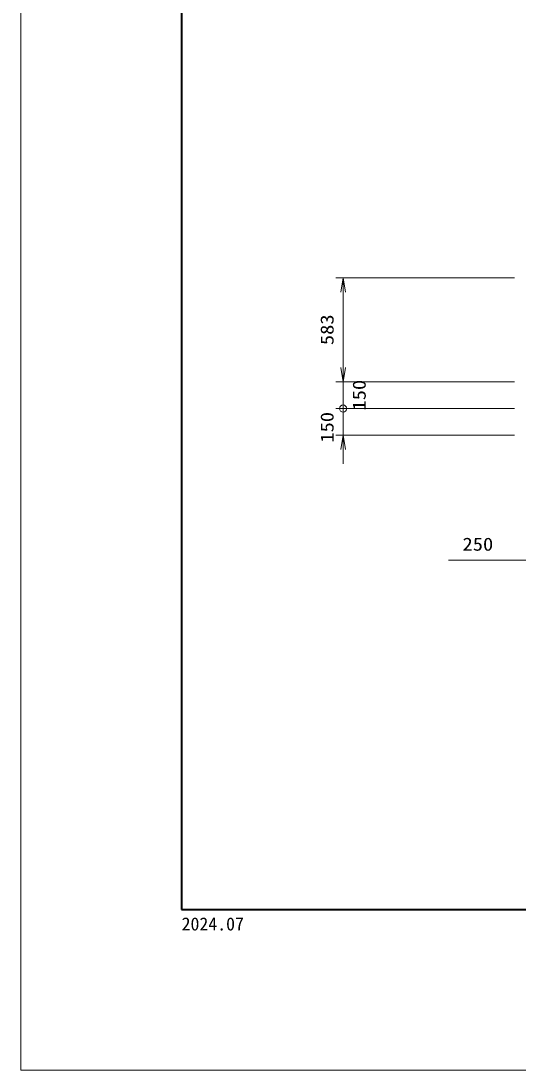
# Model space of a CAD drawing. Units: millimetres at full size. Extents: x 37600 to 71200, y -111040 to -87280.
# Drawn here: x 37600 to 40385, y -111040 to -105161 of the extents above; entities that cross this region are included whole.
import ezdxf
from ezdxf.enums import TextEntityAlignment as Align

# ---------------------------------------------------------------- set-up
doc = ezdxf.new("R2010")
doc.units = ezdxf.units.MM
doc.header["$LTSCALE"] = 80.0044
for name, color, linetype, lineweight in [('Defpoints_5', 5, 'Continuous', 13), ('図枠', 1, 'Continuous', 40), ('寸法', 6, 'Continuous', 13), ('文字', 2, 'Continuous', 13)]:
    doc.layers.add(name, color=color, linetype=linetype, lineweight=lineweight)
doc.styles.add('ＭＳ ゴシック', font='')
doc.styles.get('ＭＳ ゴシック').set_extended_font_data('MS Gothic')

# ---------------------------------------------------------------- blocks, each defined once
blk = doc.blocks.new('open_arrow')
at = {"color": 0, "linetype": 'Continuous', "lineweight": -2}
blk.add_lwpolyline([(7.5, 1.25), (0, 0), (7.5, -1.25)], dxfattribs=at)
blk = doc.blocks.new('dimension_origin')
at = {"color": 0, "linetype": 'Continuous', "lineweight": -2}
blk.add_circle((0, 0), 1.25, dxfattribs=at)

msp = doc.modelspace()

# ---------------------------------------------------------------- linework, layer by layer
at = {"layer": 'Defpoints_5'}
msp.add_lwpolyline([(37600, -111040), (71200, -111040), (71200, -87280), (37600, -87280)], close=True, dxfattribs=at)
at = {"layer": '図枠'}
msp.add_lwpolyline([(38500, -110140), (70300, -110140), (70300, -88180), (38500, -88180)], close=True, dxfattribs=at)
at = {"layer": '寸法'}
for p, q in [((40365, -106600), (39365, -106600)), ((39405, -106600), (39405, -107183)), ((39405, -107413), (39405, -107023)), ((40365, -107183), (39365, -107183)), ((40365, -107183), (39365, -107183)), ((39405, -107253), (39405, -107643)), ((40365, -107333), (39365, -107333)), ((40365, -107333), (39365, -107333)), ((40365, -107483), (39365, -107483)), ((40655, -108183), (39995, -108183))]:
    msp.add_line(p, q, dxfattribs=at)

# ---------------------------------------------------------------- block references
for name, p, xscale, yscale, rotation in [('open_arrow', (39405, -106600), 10.7, 10.7, 270), ('open_arrow', (39405, -107183), 10.7, 10.7, 90), ('open_arrow', (39405, -107183), 10.7, 10.7, 90), ('dimension_origin', (39405, -107333), 16, 16, 270), ('dimension_origin', (39405, -107333), 16, 16, 90), ('open_arrow', (39405, -107483), 10.7, 10.7, 270)]:
    msp.add_blockref(name, p, dxfattribs=dict(at, xscale=xscale, yscale=yscale, rotation=rotation))

# ---------------------------------------------------------------- texts
at = {"layer": '寸法', "style": 'ＭＳ ゴシック', "width": 1.15}
for s, p in [('583', (39315, -106891.5)), ('150', (39495, -107258)), ('150', (39315, -107438))]:
    msp.add_text(s, height=73.31, rotation=90, dxfattribs=at).set_placement(p, align=Align.MIDDLE_CENTER)
msp.add_text('250', height=73.31, dxfattribs=at).set_placement((40160, -108093), align=Align.MIDDLE_CENTER)
at = {"layer": '文字', "style": 'ＭＳ ゴシック'}
msp.add_text('2024.07', height=73.31, dxfattribs=at).set_placement((38500, -110280), align=Align.BOTTOM_LEFT)

doc.saveas('drawing.dxf')
